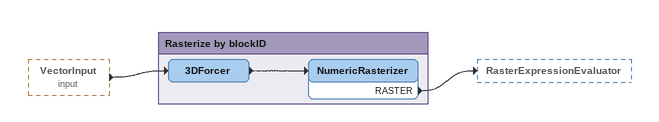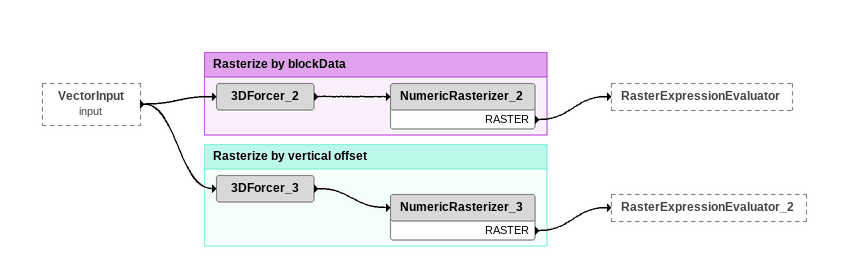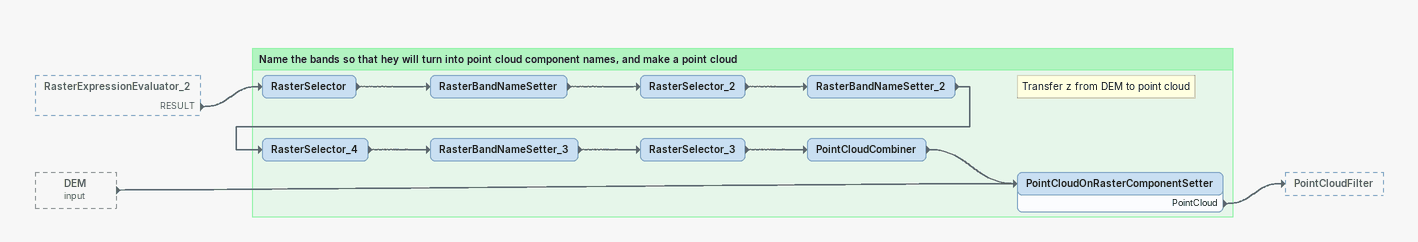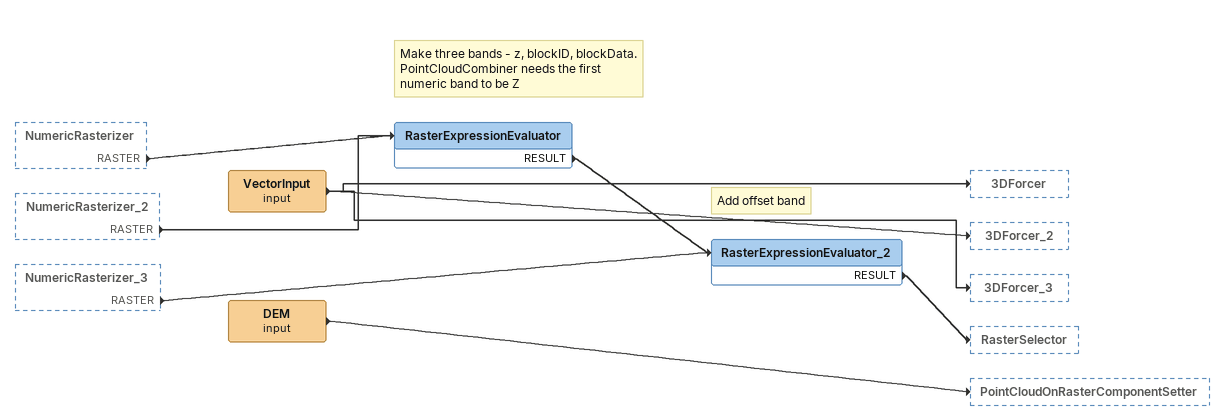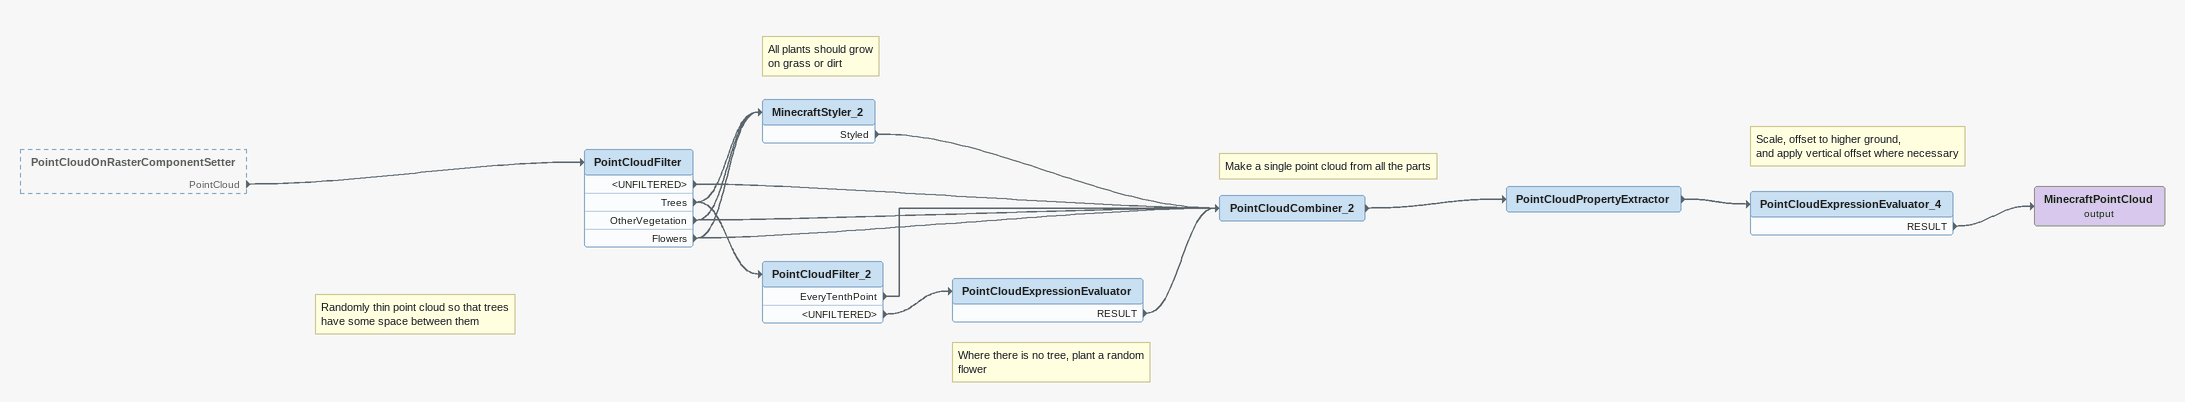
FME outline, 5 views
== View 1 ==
VectorInput (input) [outside]
    -> 3DForcer

Bookmark: Rasterize by blockID
3DForcer
    -> NumericRasterizer
NumericRasterizer
    RASTER -> RasterExpressionEvaluator

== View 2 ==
VectorInput (input) [outside]
    -> 3DForcer_2
    -> 3DForcer_3

Bookmark: Rasterize by blockData
3DForcer_2
    -> NumericRasterizer_2
NumericRasterizer_2
    RASTER -> RasterExpressionEvaluator

Bookmark: Rasterize by vertical offset
3DForcer_3
    -> NumericRasterizer_3
NumericRasterizer_3
    RASTER -> RasterExpressionEvaluator_2

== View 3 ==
RasterExpressionEvaluator_2 [outside]
    RESULT -> RasterSelector
DEM (input) [outside]
    -> PointCloudOnRasterComponentSetter

Bookmark: Name the bands so that hey will turn into point cloud component names, and make a point cloud
RasterSelector
    -> RasterBandNameSetter
RasterBandNameSetter
    -> RasterSelector_2
RasterSelector_2
    -> RasterBandNameSetter_2
RasterBandNameSetter_2
    -> RasterSelector_4
RasterSelector_4
    -> RasterBandNameSetter_3
RasterBandNameSetter_3
    -> RasterSelector_3
RasterSelector_3
    -> PointCloudCombiner
PointCloudCombiner
    -> PointCloudOnRasterComponentSetter
Note: Transfer z from DEM to point cloud
PointCloudOnRasterComponentSetter
    PointCloud -> PointCloudFilter

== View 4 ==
NumericRasterizer [outside]
    RASTER -> RasterExpressionEvaluator
NumericRasterizer_2 [outside]
    RASTER -> RasterExpressionEvaluator
NumericRasterizer_3 [outside]
    RASTER -> RasterExpressionEvaluator_2
VectorInput (input)
    -> 3DForcer
    -> 3DForcer_2
    -> 3DForcer_3
Note: Make three bands - z, blockID, blockData. / PointCloudCombiner needs the first numeric band to be Z
RasterExpressionEvaluator
    RESULT -> RasterExpressionEvaluator_2
Note: Add offset band
RasterExpressionEvaluator_2
    RESULT -> RasterSelector
DEM (input)
    -> PointCloudOnRasterComponentSetter

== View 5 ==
PointCloudOnRasterComponentSetter [outside]
    PointCloud -> PointCloudFilter
PointCloudFilter
    <UNFILTERED> -> PointCloudCombiner_2
    Trees -> PointCloudFilter_2
    OtherVegetation -> PointCloudCombiner_2
    Trees -> MinecraftStyler_2
    OtherVegetation -> MinecraftStyler_2
    Flowers -> PointCloudCombiner_2
    Flowers -> MinecraftStyler_2
Note: All plants should grow / on grass or dirt
MinecraftStyler_2
    Styled -> PointCloudCombiner_2
Note: Randomly thin point cloud so that trees have some space between them
PointCloudFilter_2
    EveryTenthPoint -> PointCloudCombiner_2
    <UNFILTERED> -> PointCloudExpressionEvaluator
Note: Where there is no tree, plant a random flower
PointCloudExpressionEvaluator
    RESULT -> PointCloudCombiner_2
Note: Make a single point cloud from all the parts
PointCloudCombiner_2
    -> PointCloudPropertyExtractor
PointCloudPropertyExtractor
    -> PointCloudExpressionEvaluator_4
Note: Scale, offset to higher ground, / and apply vertical offset where necessary
PointCloudExpressionEvaluator_4
    RESULT -> MinecraftPointCloud (output)
MinecraftPointCloud (output)
